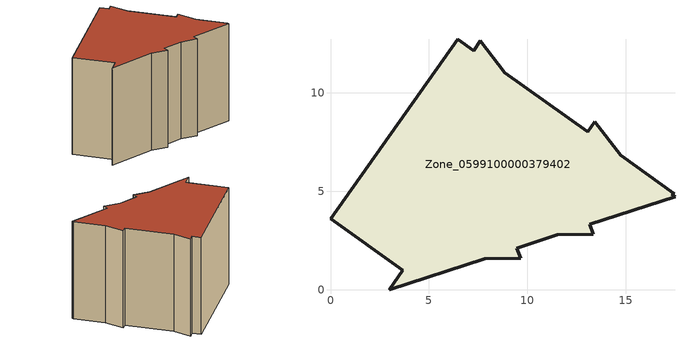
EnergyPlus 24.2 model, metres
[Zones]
Zone_0599100000379402
 floor ground (C_G): 17.49,4.73 13.18,3.32 13.35,2.81 11.52,2.79 9.46,2.11 9.66,1.61 7.84,1.58 2.98,0 3.67,0.99 0,3.6 6.47,12.72 7.28,12.14 7.61,12.65 8.86,11.02 13.06,8.01 13.41,8.54 14.72,6.82 17.44,4.88 17.33,4.84 z3.51
 wall outside (C_F): 2.98,0 7.84,1.58 9.66,1.61 9.46,2.11 11.52,2.79 13.35,2.81 13.18,3.32 17.49,4.73 17.33,4.84 17.44,4.88 14.72,6.82 13.41,8.54 13.06,8.01 8.86,11.02 7.61,12.65 7.28,12.14 6.47,12.72 0,3.6 3.67,0.99 2.98,0 z3.51:14.71
 roof outside (C_R): 13.18,3.32 17.49,4.73 17.33,4.84 17.44,4.88 14.72,6.82 13.41,8.54 13.06,8.01 8.86,11.02 7.61,12.65 7.28,12.14 6.47,12.72 0,3.6 3.67,0.99 2.98,0 7.84,1.58 9.66,1.61 9.46,2.11 11.52,2.79 13.35,2.81 z14.71
[BUILDING]
Pand.0599100000379402: North Axis=0; Terrain=City; Loads Convergence Tolerance Value=0.04; Temperature Convergence Tolerance Value=0.4; Solar Distribution=FullExterior; Maximum Number of Warmup Days=25; Minimum Number of Warmup Days=1
[Site:Location]
Rotterdam.The.Hague.AP_ZH_NLD Design_Conditions: Latitude=51.96; Longitude=4.45; Time Zone=1; Elevation=-4.5
[SITE:GROUNDTEMPERATURE:BUILDINGSURFACE]
18, 18, 18, 18, 18, 18, 18, 18, 18, 18, 18, 18
[MATERIAL] Thermal Absorptance=0.9; Solar Absorptance=0.7; Visible Absorptance=0.7
Name | Roughness | Thickness | Conductivity | Density | Specific Heat
G.TI.1992-2005 | MediumSmooth | 0.15 | 0.06 | 540 | 1210
F.TI.1992-2005 | Rough | 0.3 | 0.12 | 1920 | 840
R.TI.1992-2005 | MediumRough | 0.2 | 0.08 | 1500 | 1000
[CONSTRUCTION]
C_G: G.TI.1992-2005
C_F: F.TI.1992-2005
C_R: R.TI.1992-2005
[ZONE]
Zone_0599100000379402: Type=1; Multiplier=1; Ceiling Height=Autocalculate; Volume=Autocalculate; Floor Area=autocalculate; Part of Total Floor Area=Yes
[ZONEINFILTRATION:DESIGNFLOWRATE]
Infil_Zone_0599100000379402: Zone or ZoneList or Space or SpaceList=Zone_0599100000379402; Schedule=AlwaysOn; Design Flow Rate Calculation Method=Flow/Area; Flow Rate per Floor Area=0.0015; Constant Term Coefficient=1; Temperature Term Coefficient=0; Velocity Term Coefficient=0; Velocity Squared Term Coefficient=0
[HVACTEMPLATE:ZONE:IDEALLOADSAIRSYSTEM]
Zone_0599100000379402: Maximum Heating Supply Air Temperature=50; Minimum Cooling Supply Air Temperature=13; Maximum Heating Supply Air Humidity Ratio=0.0156; Minimum Cooling Supply Air Humidity Ratio=0.0077; Heating Limit=NoLimit; Cooling Limit=NoLimit; Dehumidification Control Type=ConstantSensibleHeatRatio; Cooling Sensible Heat Ratio=0.7; Dehumidification Setpoint=60; Humidification Control Type=None; Humidification Setpoint=30; Outdoor Air Method=None; Outdoor Air Flow Rate per Person=0.00944; Outdoor Air Flow Rate per Zone Floor Area=0; Outdoor Air Flow Rate per Zone=0; Demand Controlled Ventilation Type=None; Outdoor Air Economizer Type=NoEconomizer; Heat Recovery Type=None; Sensible Heat Recovery Effectiveness=0.7; Latent Heat Recovery Effectiveness=0.65
[ZONECONTROL:THERMOSTAT]
ThermostatControl_Zone_0599100000379402: Zone or ZoneList=Zone_0599100000379402; Control Type Schedule=DualSetpointControlType; Control 1=Thermostat_Zone_0599100000379402; Temperature Difference Between Cutout And Setpoint=0
[THERMOSTATSETPOINT:DUALSETPOINT]
Thermostat_Zone_0599100000379402: Heating Setpoint Temperature Schedule=HeatingSetpoint_Zone_0599100000379402; Cooling Setpoint Temperature Schedule=CoolingSetpoint_Zone_0599100000379402
[SCHEDULE:COMPACT]
HeatingSetpoint_Zone_0599100000379402: Through: 12/31, For: AllDays, Until: 24:00, 21
CoolingSetpoint_Zone_0599100000379402: Through: 12/31, For: AllDays, Until: 24:00, 24
DualSetpointControlType: Through: 12/31, For: AllDays, Until: 24:00, 4
AlwaysOn: Through: 12/31, For: AllDays, Until: 24:00, 1
